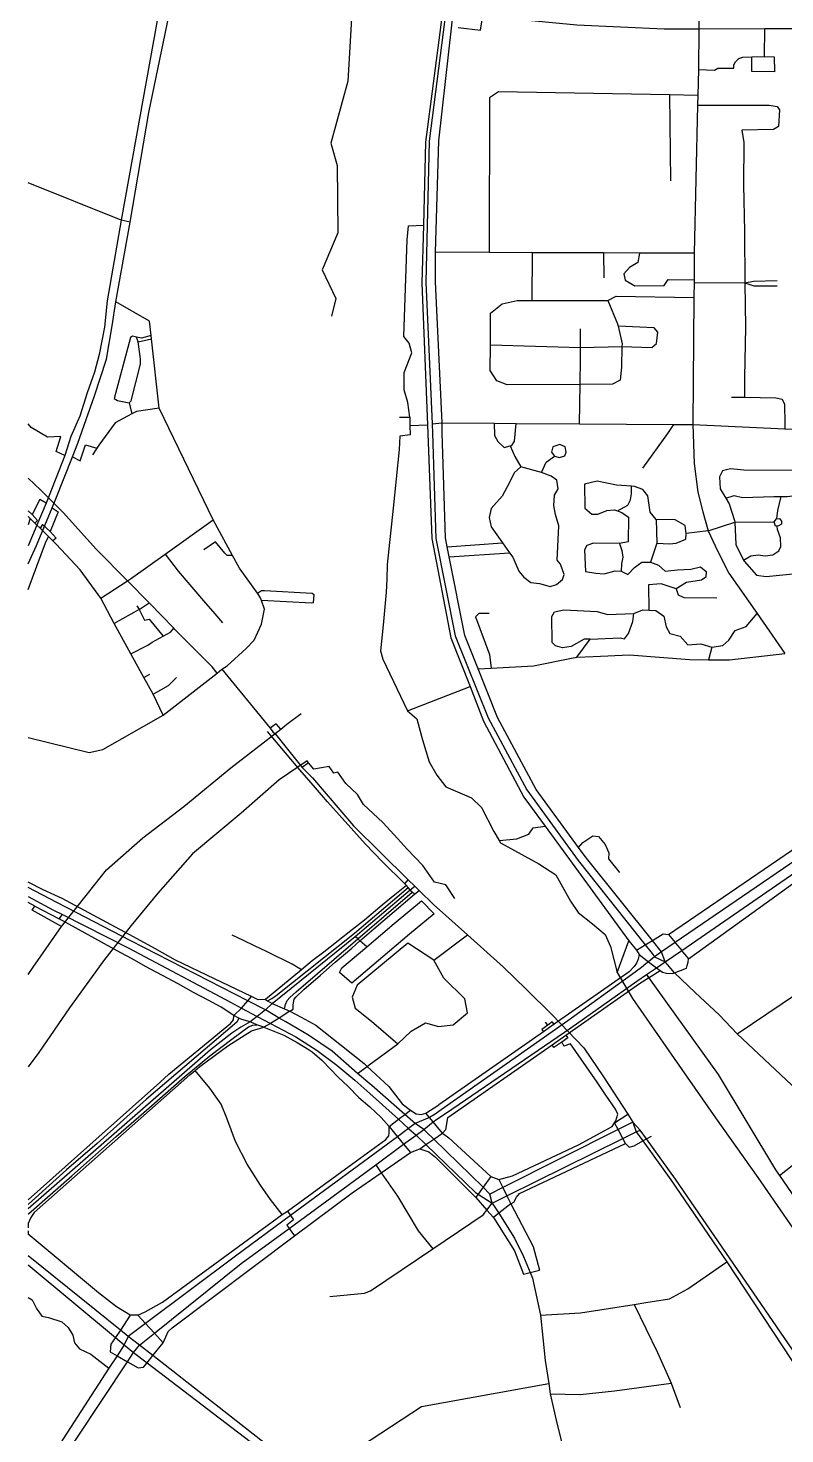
# Model space of a CAD drawing. Header units: inches. Extents: x 13372745 to 13380225, y 3541222 to 3545722.
# Drawn here: x 13372745 to 13373791, y 3542269 to 3544213 of the extents above; entities that cross this region are included whole.
import ezdxf

# ---------------------------------------------------------------- set-up
doc = ezdxf.new("R2010")
doc.units = ezdxf.units.IN
doc.header["$MEASUREMENT"] = 0

msp = doc.modelspace()

# ---------------------------------------------------------------- linework, layer by layer
for points in [[(13372939.5, 3544319.5), (13372935, 3544295.8), (13372933.3, 3544280), (13372873.7, 3543947.3), (13372854.1, 3543835.6), (13372850.5, 3543799), (13372843.3, 3543761.4), (13372836.7, 3543736.9), (13372826.6, 3543708.2), (13372816.4, 3543676), (13372803.9, 3543647.9), (13372795.8, 3543622)], [(13372861, 3543801), (13372866.2, 3543834.4), (13372886.1, 3543944.4), (13372912, 3544095.9), (13372949.8, 3544278.7)], [(13373033.4, 3544275.4), (13373373.5, 3544229.8), (13373503.8, 3544217.2), (13373624.7, 3544211.6)], [(13373201.9, 3544284.4), (13373201.4, 3544282.4), (13373192.6, 3544233.8), (13373187.1, 3544139.3), (13373163.5, 3544053.4), (13373172.2, 3544022.6), (13373173, 3543929.7), (13373151.7, 3543878.4), (13373170.6, 3543839), (13373164.3, 3543814.6)], [(13373325.1, 3544275.6), (13373320.9, 3544258.8), (13373315.8, 3544217), (13373294.6, 3544054.9), (13373291.6, 3543940.2), (13373289.5, 3543860.2), (13373297, 3543664.3), (13373303, 3543507), (13373329.5, 3543369.9), (13373356, 3543302.4), (13373374.6, 3543254.6), (13373430.2, 3543149.2), (13373459.9, 3543109.2), (13373575.8, 3542950.8)], [(13373325.1, 3544257.9), (13373299.6, 3544056.2), (13373295, 3543861.5), (13373303.7, 3543665.5), (13373304.2, 3543652.8), (13373308.9, 3543507.2), (13373335.6, 3543372.4), (13373380.9, 3543258.9), (13373434.5, 3543159.4), (13373505.6, 3543062), (13373598.2, 3542945.1), (13373607.7, 3542933.2), (13373611.2, 3542928.8), (13373626.1, 3542921.8)], [(13373626.1, 3542921.8), (13373620.6, 3542935.7), (13373608.2, 3542951.2), (13373518.8, 3543062.6), (13373512.7, 3543071), (13373506, 3543080), (13373447.7, 3543160), (13373394.1, 3543259.5), (13373367.3, 3543326.7), (13373348.9, 3543372.9), (13373327.3, 3543481.5), (13373324.5, 3543495.7), (13373322.1, 3543507.8), (13373317.4, 3543653.3), (13373317.4, 3543666.8), (13373308.2, 3543862), (13373308.3, 3543902.7), (13373312.8, 3544056.8), (13373335.5, 3544258)], [(13373339.4, 3544213.7), (13373370.6, 3544210), (13373373.5, 3544229.8)], [(13373672.6, 3544227), (13373672.5, 3544211.8)], [(13373624.7, 3544211.6), (13373672.5, 3544211.8)], [(13373672.5, 3544211.8), (13373671.8, 3544155.3), (13373671, 3544119.5), (13373670.7, 3544106.3), (13373666.1, 3543901.4), (13373665.8, 3543864.7), (13373665.8, 3543861), (13373665.6, 3543840), (13373664, 3543664.5)], [(13373671.8, 3544155.3), (13373694.3, 3544154.5), (13373698.8, 3544157.2), (13373720.7, 3544157.4), (13373720.9, 3544161.7), (13373723.2, 3544166), (13373727.7, 3544170.5), (13373733.4, 3544172.7), (13373745.7, 3544173), (13373763.1, 3544173.3), (13373763.5, 3544212)], [(13373672.5, 3544211.8), (13373763.5, 3544212), (13373869.3, 3544212.3), (13373960, 3544212.6), (13373999.8, 3544210.6), (13374138.8, 3544198.9), (13374185.6, 3544194.9)], [(13373763.1, 3544173.3), (13373776.8, 3544173.1), (13373777, 3544152.4), (13373745.7, 3544152.7), (13373745.7, 3544173)], [(13373671, 3544119.5), (13373631.8, 3544120.3), (13373395.6, 3544124.6), (13373382.9, 3544116.2), (13373382.6, 3543902.4)], [(13373631.8, 3544120.3), (13373633.4, 3544001.7)], [(13373670.7, 3544106.3), (13373769.5, 3544106.3), (13373780.7, 3544104.1), (13373783.8, 3544099.6), (13373782.6, 3544076.8), (13373775.5, 3544072.3), (13373731.8, 3544071.6), (13373734.6, 3544054.7), (13373734.4, 3543996), (13373735.5, 3543931.4), (13373736, 3543860.5)], [(13372886.1, 3543944.4), (13372873.7, 3543947.3), (13372744.9, 3543998.6)], [(13373272.6, 3543674.9), (13373269.9, 3543695.1), (13373265.1, 3543712.6), (13373264.8, 3543736.5), (13373275.7, 3543763.8), (13373271.7, 3543777.3), (13373264.5, 3543786.4), (13373269, 3543920.1), (13373271, 3543939.5), (13373291.6, 3543940.2)], [(13373666.1, 3543901.4), (13373590.5, 3543901.6), (13373540.6, 3543901.8), (13373442, 3543902.2), (13373382.6, 3543902.4), (13373308.3, 3543902.7)], [(13373442, 3543902.2), (13373441.5, 3543835.9)], [(13373540.6, 3543901.8), (13373541, 3543867.5)], [(13373590.5, 3543901.6), (13373587.9, 3543888.6), (13373576.5, 3543881.6), (13373568.9, 3543873.1), (13373570.6, 3543864.4), (13373583.8, 3543856.5), (13373624.4, 3543856.8), (13373630, 3543864.9), (13373665.8, 3543864.7)], [(13373665.8, 3543861), (13373736, 3543860.5)], [(13373736, 3543860.5), (13373737, 3543799.2), (13373735.5, 3543729.4), (13373735.8, 3543702.3)], [(13373736, 3543860.5), (13373747.9, 3543862.7), (13373780.7, 3543863.6)], [(13373736, 3543860.5), (13373748.4, 3543856.5), (13373780.9, 3543856.3)], [(13373000.9, 3543532.9), (13372925.9, 3543687.1), (13372915.5, 3543783.2), (13372914.9, 3543787.9), (13372912.8, 3543807.7), (13372866.2, 3543834.4)], [(13373508.1, 3543719.8), (13373407.4, 3543719.3), (13373392.9, 3543725), (13373383.7, 3543739.1), (13373384.1, 3543774.9), (13373384.5, 3543818.7), (13373400.4, 3543831.5), (13373421.1, 3543835.9), (13373441.5, 3543835.9), (13373546.4, 3543835.9), (13373560.1, 3543803.8), (13373560.8, 3543800.4), (13373566.2, 3543776.1), (13373566.1, 3543772.3), (13373565.4, 3543744), (13373563.6, 3543725.9), (13373553, 3543720.2), (13373508.1, 3543719.8)], [(13373546.4, 3543835.9), (13373558.2, 3543842.2), (13373665.6, 3543840)], [(13372744.9, 3543471.8), (13372756.3, 3543497.5), (13372778.1, 3543549.6), (13372783.2, 3543561.9), (13372806.4, 3543620.1), (13372813.8, 3543638.9), (13372836.7, 3543704.1), (13372853.5, 3543755.2), (13372861, 3543801)], [(13373384.1, 3543774.9), (13373508.8, 3543771.2), (13373566.1, 3543772.3), (13373607.4, 3543771.2), (13373613.8, 3543776.8), (13373615.7, 3543792.1), (13373610.8, 3543798.5), (13373560.8, 3543800.4)], [(13373507.3, 3543665.5), (13373508.1, 3543719.8), (13373508.6, 3543755.8), (13373508.8, 3543771.2), (13373509, 3543796.7)], [(13372914.9, 3543787.9), (13372901.7, 3543784.2), (13372894.8, 3543785.6), (13372889.2, 3543786.8), (13372886.3, 3543784.9), (13372864.1, 3543700.6), (13372868.6, 3543698), (13372884.7, 3543694.8), (13372887.6, 3543697.3), (13372900.4, 3543747.9), (13372900.4, 3543755.3), (13372897.2, 3543778.8), (13372915.5, 3543783.2)], [(13372897.2, 3543778.8), (13372894.8, 3543785.6)], [(13372884.7, 3543694.8), (13372888.4, 3543679.3)], [(13373717.7, 3543702.3), (13373735.8, 3543702.3), (13373779, 3543701.5), (13373787.8, 3543699.6), (13373790.9, 3543692.8), (13373791.3, 3543666.1), (13373791.4, 3543658.7)], [(13372925.9, 3543687.1), (13372894.7, 3543682.7), (13372888.4, 3543679.3), (13372865.4, 3543667.1), (13372842.7, 3543636.1), (13372840, 3543632.1), (13372833.7, 3543622.9)], [(13373258.7, 3543674.6), (13373272.6, 3543674.9), (13373272.9, 3543663.3), (13373273.2, 3543650.5), (13373259, 3543648.4), (13373257.9, 3543629.9), (13373249.9, 3543549.2), (13373241.4, 3543471.3), (13373241.1, 3543451), (13373239.9, 3543432.7), (13373235.8, 3543387.4), (13373232.3, 3543351.8), (13373235.5, 3543340), (13373269.6, 3543268.8), (13373282.3, 3543257.6), (13373290.5, 3543228.7), (13373299.4, 3543198.4), (13373310.2, 3543179.9), (13373322.6, 3543163.7), (13373357.9, 3543148.7), (13373371.8, 3543135.2), (13373389.1, 3543101.9), (13373396.2, 3543089.4), (13373398, 3543086.3), (13373451.2, 3543057.2), (13373474.8, 3543042.1), (13373494.9, 3543005.8), (13373505.6, 3542989.8), (13373525.4, 3542974.1), (13373543, 3542959.5), (13373550.2, 3542943), (13373559.3, 3542907.1), (13373575.8, 3542950.8)], [(13372789.9, 3543648.2), (13372771.8, 3543647.2), (13372749.2, 3543660.3), (13372744.9, 3543665.6)], [(13373272.9, 3543663.3), (13373297, 3543664.3)], [(13373303.7, 3543665.5), (13373317.4, 3543666.8), (13373389.4, 3543666.3), (13373419.6, 3543666.1), (13373507.3, 3543665.5), (13373637.6, 3543664.7), (13373664, 3543664.5)], [(13373389.4, 3543666.3), (13373390, 3543649.6), (13373394.3, 3543641), (13373403, 3543633), (13373411.4, 3543635.2), (13373413.7, 3543635.8), (13373417.4, 3543641.6), (13373419.6, 3543666.1)], [(13373637.6, 3543664.7), (13373629.1, 3543652), (13373594.7, 3543604.4)], [(13373664, 3543664.5), (13373791.4, 3543658.7), (13373813, 3543657.7), (13373859.6, 3543655.6), (13373862.3, 3543655.5), (13373882.3, 3543655.8), (13373914.4, 3543656.3), (13373962.3, 3543657.1), (13374059.2, 3543655.6), (13374121.4, 3543654.6), (13374229.6, 3543653)], [(13373664, 3543664.5), (13373666.1, 3543610.9), (13373670.9, 3543571.2), (13373677.8, 3543544), (13373685.2, 3543517.8), (13373698.2, 3543489.9), (13373714, 3543459.2), (13373752.9, 3543403.4), (13373761.4, 3543391.3), (13373791.5, 3543347.9)], [(13372795.8, 3543622), (13372783.6, 3543627.3), (13372789.9, 3543648.2)], [(13372806.4, 3543620.1), (13372816.8, 3543614.4), (13372824.2, 3543636.5)], [(13372824.2, 3543636.5), (13372840, 3543632.1)], [(13373411.4, 3543635.2), (13373418.1, 3543620.4), (13373426.4, 3543605.9)], [(13373480.3, 3543637), (13373470.7, 3543633.9), (13373468.9, 3543626.2), (13373472.9, 3543620.7), (13373479.7, 3543618.8), (13373487.1, 3543621.3), (13373488.9, 3543626.5), (13373487.4, 3543633.6), (13373480.3, 3543637)], [(13373865.8, 3543641.7), (13373845.7, 3543631.9), (13373842.2, 3543618.7), (13373836.4, 3543603.3), (13373829.4, 3543602.5), (13373815.6, 3543601), (13373734.8, 3543601.7)], [(13372795.8, 3543622), (13372769.9, 3543555.7)], [(13373455, 3543598.5), (13373461.5, 3543612.4), (13373472.9, 3543620.7)], [(13373426.4, 3543605.9), (13373417.1, 3543597.9), (13373410.7, 3543584.3), (13373400.5, 3543565.6), (13373385.4, 3543548.3), (13373382.3, 3543536), (13373385.4, 3543523.1), (13373401, 3543501.2), (13373410.8, 3543487.4), (13373415.3, 3543481.2), (13373423.6, 3543461.8), (13373430.4, 3543453.7), (13373440.2, 3543446.1), (13373451.9, 3543444.8), (13373467, 3543440.5), (13373475.4, 3543443.3), (13373484, 3543450.4), (13373486.1, 3543457.1), (13373481.2, 3543471.6), (13373476.3, 3543476.9), (13373479, 3543524.6), (13373474.1, 3543540.3), (13373472, 3543552.6), (13373472.9, 3543566.8), (13373478.1, 3543575.7), (13373476, 3543587.7), (13373468, 3543593.3), (13373455, 3543598.5), (13373426.4, 3543605.9)], [(13373734.8, 3543601.7), (13373716.3, 3543603.3), (13373705.1, 3543600.5), (13373700.9, 3543592.1), (13373702, 3543575.6), (13373709.7, 3543562.9), (13373714.6, 3543554.9), (13373721.9, 3543531.8), (13373722, 3543529.6), (13373723.7, 3543498.6), (13373734.1, 3543477.3), (13373734.9, 3543475.8), (13373752.4, 3543456.5), (13373765.4, 3543454.4), (13373811.6, 3543459), (13373833.3, 3543461.4)], [(13373006.2, 3543321), (13372999.3, 3543329.4), (13372948, 3543381.3), (13372946.2, 3543383.2), (13372912.4, 3543417.9), (13372882.5, 3543448.3), (13372839.4, 3543491.7), (13372793.4, 3543543.2), (13372762.5, 3543574), (13372744.9, 3543590.4)], [(13373654.9, 3543513.9), (13373653.4, 3543525.2), (13373639.7, 3543532.7), (13373613.6, 3543533.4), (13373605, 3543543.6), (13373601.9, 3543566.2), (13373595.2, 3543574.8), (13373583.5, 3543579.1), (13373579.3, 3543579.3), (13373558.6, 3543580.6), (13373531.7, 3543586.5), (13373514.1, 3543582.2), (13373514.9, 3543549), (13373524.3, 3543540.5), (13373532.8, 3543540.5), (13373545.3, 3543545.9), (13373555.8, 3543546.7), (13373559.9, 3543545.3), (13373566, 3543543.2), (13373575, 3543536.6), (13373574.6, 3543502.6), (13373562.5, 3543499.9), (13373526.6, 3543500.7), (13373517.6, 3543497.5), (13373514.5, 3543491.3), (13373515.7, 3543461.3), (13373530.1, 3543458.9), (13373541.4, 3543458.1), (13373556.6, 3543462.4), (13373565.2, 3543461.7), (13373574.2, 3543457.4), (13373583.5, 3543467.1), (13373593.7, 3543474.1), (13373605.4, 3543474.5), (13373616.7, 3543470.2), (13373625.7, 3543461.7), (13373642.8, 3543463.6), (13373661.6, 3543464.8), (13373674.8, 3543467.9), (13373682.6, 3543461.3), (13373682.2, 3543453.5), (13373676, 3543449.6), (13373655.3, 3543446.1), (13373641.3, 3543437.5)], [(13373559.9, 3543545.3), (13373574.2, 3543553.3), (13373578.1, 3543560.7), (13373579.3, 3543568.9), (13373579.3, 3543579.3)], [(13372769.9, 3543555.7), (13372756.9, 3543525.7), (13372744.9, 3543496.8)], [(13372769.9, 3543555.7), (13372761.1, 3543561.1), (13372750.7, 3543540)], [(13373709.7, 3543562.9), (13373721.2, 3543566.6), (13373733, 3543563.7), (13373776.1, 3543565), (13373785.8, 3543565), (13373794.4, 3543565), (13373822.5, 3543568.6), (13373833.2, 3543569.6), (13373839.1, 3543567.7)], [(13373785.8, 3543565), (13373781.3, 3543545.8), (13373779.7, 3543534.4)], [(13372757.8, 3543532), (13372750.7, 3543540), (13372744.9, 3543545.5)], [(13372845.4, 3543424.4), (13372816.9, 3543463.8), (13372783.9, 3543499), (13372779.2, 3543503.6), (13372773, 3543509.6), (13372761.4, 3543521.2), (13372756.9, 3543525.7), (13372754.3, 3543528.3), (13372747.9, 3543534.6), (13372744.9, 3543537.6)], [(13372778.1, 3543549.6), (13372786.4, 3543543.8), (13372775.5, 3543516.8)], [(13372747.9, 3543534.6), (13372744.9, 3543525.9)], [(13372757.8, 3543532), (13372754.3, 3543528.3)], [(13372764.7, 3543526.3), (13372761.4, 3543521.2)], [(13372783.8, 3543507.3), (13372775.5, 3543516.8), (13372764.7, 3543526.3)], [(13372934.2, 3543485.3), (13373000.9, 3543532.9)], [(13373046.5, 3543354.8), (13373057.7, 3543366.5), (13373067.8, 3543388.4), (13373071.6, 3543409.5), (13373067.7, 3543421.1), (13373066.4, 3543425.1), (13373061.9, 3543431.4), (13373037, 3543466.1), (13373027.5, 3543483.6), (13373000.9, 3543532.9)], [(13373613.6, 3543533.4), (13373614.4, 3543500.7), (13373605.4, 3543474.5)], [(13373685.2, 3543517.8), (13373654.9, 3543513.9)], [(13373685.2, 3543517.8), (13373722, 3543529.6), (13373776.5, 3543530.3), (13373779.7, 3543534.4), (13373783.8, 3543534.9), (13373786.9, 3543531), (13373786.7, 3543526.9), (13373782.6, 3543524.4), (13373780.6, 3543524.3), (13373778.3, 3543524.2), (13373776.5, 3543530.3)], [(13373734.1, 3543477.3), (13373744.3, 3543483.2), (13373754.7, 3543484.5), (13373764, 3543483.2), (13373774.9, 3543484.5), (13373783.1, 3543489.8), (13373785.8, 3543495.9), (13373785.6, 3543507.9), (13373781, 3543519.4), (13373780.6, 3543524.3)], [(13372744.9, 3543436.4), (13372769.1, 3543501.2), (13372773, 3543509.6)], [(13372783.8, 3543507.3), (13372779.2, 3543503.6)], [(13373027.5, 3543483.6), (13373020.2, 3543483.5), (13373017.1, 3543486.6), (13373003.8, 3543502.3), (13372987.7, 3543491.4)], [(13373324.5, 3543495.7), (13373401, 3543501.2)], [(13373562.5, 3543499.9), (13373566, 3543490.5), (13373567.2, 3543481.2), (13373565.6, 3543471.8), (13373565.2, 3543461.7)], [(13373614.4, 3543500.7), (13373631.9, 3543499.5), (13373640.9, 3543500.7), (13373654.5, 3543506.1), (13373654.9, 3543513.9)], [(13372886.6, 3543451.3), (13372934.2, 3543485.3)], [(13372934.2, 3543485.3), (13372952.6, 3543461.9), (13372987.5, 3543420.8), (13373002.9, 3543402.8), (13373013.6, 3543390.6)], [(13373327.3, 3543481.5), (13373410.8, 3543487.4)], [(13372845.4, 3543424.4), (13372882.5, 3543448.3), (13372886.6, 3543451.3)], [(13373641.3, 3543437.5), (13373620.2, 3543444.4), (13373602.7, 3543442.9), (13373603.1, 3543408.1)], [(13372931.8, 3543262.8), (13372917.7, 3543291.7), (13372905.1, 3543314.7), (13372887, 3543347.5), (13372864.1, 3543389.3), (13372845.4, 3543424.4)], [(13373061.9, 3543431.4), (13373067.8, 3543435), (13373071.8, 3543435.3), (13373137.5, 3543431.5), (13373140, 3543429.8), (13373139.3, 3543418.3), (13373137, 3543417.6), (13373067.7, 3543421.1)], [(13373641.3, 3543437.5), (13373643.9, 3543429.1), (13373651.6, 3543425.4), (13373697.3, 3543424.9)], [(13372898.4, 3543408.8), (13372864.1, 3543389.3)], [(13372895.4, 3543414), (13372898.4, 3543408.8), (13372905.9, 3543394.3), (13372912.4, 3543395.7), (13372931.8, 3543372.1)], [(13372898.4, 3543408.8), (13372912.4, 3543417.9)], [(13373382.6, 3543403.3), (13373368.2, 3543403.3), (13373363.4, 3543398.9), (13373382.9, 3543346.5), (13373385.2, 3543327.7)], [(13373522, 3543368), (13373513.9, 3543367.8), (13373496.1, 3543357.6), (13373483.7, 3543355.7), (13373474.1, 3543358.5), (13373469.6, 3543363.3), (13373469, 3543399.1), (13373473, 3543405.6), (13373485.7, 3543408.2), (13373532, 3543406.2), (13373546.1, 3543402), (13373582.5, 3543403.4)], [(13373564, 3543369.7), (13373569.8, 3543368.1), (13373575.1, 3543375.7), (13373581.1, 3543392.1), (13373582.5, 3543403.4), (13373594.9, 3543408.5), (13373603.1, 3543408.1), (13373613, 3543407.6), (13373624, 3543399.7), (13373627.4, 3543384.7), (13373632.4, 3543375.7), (13373646.6, 3543372), (13373657, 3543360.2), (13373675.4, 3543361.6), (13373690.6, 3543356.8), (13373705.8, 3543359.3), (13373714, 3543366.4), (13373722.5, 3543379.7), (13373738, 3543385.6), (13373752.9, 3543403.4)], [(13372887, 3543347.5), (13372910.3, 3543359.6), (13372916.6, 3543363.9), (13372931.8, 3543372.1), (13372941.9, 3543377.5), (13372946.2, 3543383.2)], [(13373586.9, 3542895.2), (13373599.9, 3542904.4), (13373613.9, 3542913.7), (13373626.1, 3542921.8), (13373648.7, 3542937.4), (13373812.4, 3543050.2), (13373929.4, 3543129.6), (13374279.7, 3543369.5), (13374310.5, 3543388.4)], [(13373503.8, 3543343), (13373522, 3543368), (13373564, 3543369.7)], [(13373020.3, 3543331.2), (13373046.5, 3543354.8)], [(13373367.3, 3543326.7), (13373385.2, 3543327.7), (13373444, 3543330.9), (13373496.2, 3543341.5), (13373503.8, 3543343), (13373526.5, 3543344), (13373576.5, 3543346.2), (13373659.6, 3543339.7), (13373685.8, 3543339.5), (13373714.8, 3543339.2), (13373791.5, 3543347.9)], [(13373690.6, 3543356.8), (13373685.8, 3543339.5)], [(13372744.9, 3543231.9), (13372829.5, 3543211.2), (13372848.3, 3543215.3), (13372931.8, 3543262.8), (13373006.2, 3543321), (13373013, 3543326.4), (13373020.3, 3543331.2)], [(13373013, 3543326.4), (13373021.3, 3543316.4), (13373079.6, 3543244.6), (13373083.4, 3543239.9)], [(13372905.1, 3543314.7), (13372913.2, 3543319.6)], [(13372917.7, 3543291.7), (13372938.9, 3543303.8), (13372950, 3543315)], [(13373269.6, 3543268.8), (13373356, 3543302.4)], [(13373102.7, 3543250.3), (13373122.3, 3543264.9)], [(13372744.9, 3542904.4), (13372751.7, 3542914.5), (13372791.1, 3542970.6), (13372827, 3543016), (13372853.2, 3543049.1), (13372903.7, 3543093), (13372960.1, 3543136.3), (13373025.2, 3543189.8), (13373094.2, 3543243.3), (13373102.7, 3543250.3)], [(13373094.2, 3543243.3), (13373088.1, 3543250.8), (13373079.6, 3543244.6)], [(13373120.6, 3543187), (13373076.1, 3543240.2)], [(13373083.4, 3543239.9), (13373086.9, 3543236.4)], [(13373086.9, 3543236.4), (13373124, 3543190.4), (13373138, 3543176.2)], [(13373334.9, 3543009.4), (13373322.6, 3543028.4), (13373306.7, 3543031.9), (13373290.7, 3543054.8), (13373268.5, 3543078.1), (13373256, 3543091.9), (13373235.4, 3543114.6), (13373208.7, 3543139.5), (13373200.5, 3543153.3), (13373184.1, 3543168.5), (13373173, 3543184.2), (13373167.7, 3543182.8), (13373161.3, 3543191.6), (13373140, 3543188.1), (13373132.4, 3543197), (13373130.8, 3543199.6), (13373092.1, 3543173.3), (13373039.6, 3543127.1), (13372972.1, 3543071.2), (13372924.3, 3543016.9), (13372887.6, 3542972.1), (13372849.1, 3542923.1), (13372802.2, 3542858), (13372759.8, 3542796.2), (13372744.9, 3542776.4)], [(13373142.4, 3543162.5), (13373120.6, 3543187)], [(13373132.4, 3543197), (13373124, 3543190.4)], [(13373138, 3543176.2), (13373195, 3543109.9), (13373270.6, 3543035.2), (13373279.7, 3543026.6), (13373285.9, 3543020.4), (13373305.4, 3543001.2), (13373352.3, 3542959.3), (13373402.1, 3542914.6)], [(13373265.7, 3543029.7), (13373234.9, 3543060.1), (13373211.3, 3543084.5), (13373158.8, 3543142.8), (13373142.4, 3543162.5)], [(13373920.8, 3543145.7), (13373798.1, 3543056.8), (13373639.6, 3542948.7), (13373620.6, 3542935.7), (13373611.2, 3542928.8), (13373603, 3542921.9), (13373599.2, 3542918.8), (13373593, 3542913.8)], [(13373396.2, 3543089.4), (13373420.9, 3543091.7), (13373437.5, 3543098.4), (13373443.4, 3543106.9), (13373459.9, 3543109.2)], [(13373506, 3543080), (13373512.2, 3543086.9), (13373525.9, 3543095.8), (13373533.6, 3543095.2), (13373543.1, 3543083.9), (13373547.9, 3543072.6), (13373547.3, 3543064.3), (13373562.7, 3543045.3)], [(13373623.3, 3542960.3), (13373630.7, 3542959.7), (13373819.4, 3543088.7)], [(13373655.5, 3542912.8), (13373656.4, 3542916.7), (13373657.9, 3542921.5), (13373658.2, 3542925.7), (13373833.5, 3543052.2)], [(13372765.5, 3543021.5), (13372744.9, 3543031.9)], [(13373279, 3543015.2), (13373276.1, 3543018.2), (13373273.2, 3543021.2), (13373270.4, 3543024.6), (13373268.1, 3543027.4), (13373265.7, 3543029.7), (13373270.6, 3543035.2)], [(13372784.5, 3543003.9), (13372744.9, 3543024.7)], [(13372744.9, 3543012), (13372780.2, 3542993.3)], [(13372792, 3543009.3), (13372765.5, 3543021.5)], [(13373088.1, 3542875.2), (13373196.1, 3542961.5), (13373270.4, 3543024.6)], [(13373099.5, 3542856.6), (13373100.9, 3542863), (13373103.3, 3542868.4), (13373106.9, 3542872.5), (13373115.5, 3542880.3), (13373200.7, 3542953.4), (13373276.1, 3543018.2)], [(13373106.7, 3542853.4), (13373111.5, 3542856.4), (13373111.2, 3542862.1), (13373112.7, 3542870.1), (13373115.4, 3542873.4), (13373126.2, 3542883.3), (13373149.1, 3542903.3), (13373169.4, 3542921.5), (13373192.7, 3542940.6), (13373203.7, 3542950.7), (13373223.2, 3542967.2), (13373279, 3543015.2)], [(13373268.1, 3543027.4), (13373252.2, 3543014.6), (13373234.5, 3543000), (13373210.1, 3542979.4), (13373193.3, 3542966.6), (13373153.9, 3542935.2), (13373137.8, 3542923), (13373123, 3542910.6)], [(13373197.1, 3542956.6), (13373273.2, 3543021.2), (13373279.7, 3543026.6)], [(13373279, 3543015.2), (13373285.9, 3543020.4)], [(13372754.1, 3542998.7), (13372744.9, 3543003.6)], [(13372791.1, 3542970.6), (13372750.5, 3542993), (13372754.1, 3542998.7), (13372787.9, 3542981.4)], [(13372780.2, 3542993.3), (13372792.2, 3542987), (13372884, 3542940.7)], [(13372886.9, 3542951), (13372799.1, 3542996.4), (13372784.5, 3543003.9)], [(13372890.6, 3542956.4), (13372792, 3543009.3)], [(13373213.4, 3542942.6), (13373250.9, 3542974.9), (13373289.1, 3543005.9), (13373306.4, 3542988), (13373272.4, 3542959.9), (13373192.4, 3542892.5), (13373175.6, 3542906.8), (13373178.6, 3542913.4), (13373213.4, 3542942.6), (13373203.7, 3542950.7), (13373200.7, 3542953.4), (13373197.1, 3542956.6)], [(13373725.6, 3542822.4), (13373870.9, 3542920.6), (13374007.1, 3543007.5)], [(13372787.9, 3542981.4), (13372792.2, 3542987)], [(13372873, 3542934.2), (13372787.9, 3542981.4)], [(13372920, 3542940), (13372890.6, 3542956.4)], [(13373123, 3542910.6), (13373110.1, 3542918.5), (13373098.8, 3542924.1), (13373087.4, 3542929.5), (13373073.4, 3542936.4), (13373058.8, 3542943.3), (13373041.7, 3542951.9), (13373027.1, 3542958.8)], [(13373082.5, 3542864.2), (13373197.1, 3542956.6)], [(13373306.1, 3542924.1), (13373352.3, 3542959.3)], [(13373586.2, 3542937.9), (13373598.2, 3542945.1), (13373608.2, 3542951.2), (13373623.3, 3542960.3)], [(13373630.7, 3542959.7), (13373639.6, 3542948.7), (13373640.3, 3542947.8), (13373648.7, 3542937.4), (13373650, 3542935.8), (13373658.2, 3542925.7)], [(13372907.2, 3542915.3), (13372888.8, 3542925.7), (13372873, 3542934.2)], [(13372884, 3542940.7), (13373024.7, 3542865.9), (13373040.2, 3542857.7), (13373061.7, 3542846.4), (13373080.3, 3542836.5), (13373115.1, 3542818), (13373144.6, 3542799.2), (13373171.6, 3542778.8), (13373196.5, 3542758.3), (13373217.4, 3542739.9), (13373257, 3542704.1), (13373271.1, 3542691.3)], [(13373200.2, 3542767.2), (13373165.2, 3542798.3), (13373132.5, 3542820.3), (13373101.3, 3542838.7), (13373092.2, 3542844.1), (13373073.1, 3542855.5), (13373048.8, 3542868), (13372886.9, 3542951)], [(13373123, 3542910.6), (13373073.2, 3542869.6), (13373063.2, 3542869.1), (13373053.8, 3542874), (13373002.8, 3542898.5), (13372948.8, 3542924.2), (13372920, 3542940)], [(13373256.1, 3542808.5), (13373274.4, 3542825.8), (13373294.4, 3542837.5), (13373312.6, 3542832.3), (13373332.6, 3542834.9), (13373352.7, 3542851.3), (13373349, 3542870.5), (13373319.9, 3542899.4), (13373306.1, 3542924.1), (13373270, 3542947.7), (13373199.8, 3542889.7), (13373193.2, 3542872.7), (13373197, 3542857.8), (13373219.8, 3542839.6), (13373256.1, 3542808.5)], [(13373575.8, 3542950.8), (13373586.2, 3542937.9)], [(13373586.2, 3542937.9), (13373589.7, 3542931.9), (13373603, 3542921.9), (13373613.9, 3542913.7), (13373618.8, 3542910), (13373622.4, 3542907.3), (13373627.8, 3542906.3), (13373636.7, 3542905.6), (13373638.8, 3542906.4), (13373655.5, 3542912.8)], [(13373029.2, 3542847.4), (13373011.9, 3542859), (13372993.8, 3542868.7), (13372973.8, 3542879.6), (13372952.3, 3542891.3), (13372930.6, 3542903), (13372907.2, 3542915.3)], [(13373589.7, 3542931.9), (13373588.6, 3542925.3), (13373586.4, 3542919.9), (13373583.2, 3542915.1), (13373576.1, 3542908), (13373472.6, 3542835.4), (13373457.4, 3542824.9), (13373313, 3542724.1)], [(13373402.1, 3542914.6), (13373433.5, 3542884), (13373469.5, 3542848.3), (13373513.3, 3542802.7), (13373540.6, 3542762.8)], [(13374235.9, 3542205.3), (13374229, 3542217.7), (13374108.2, 3542432.2), (13374052.5, 3542510.2), (13374044.9, 3542517.9), (13374019.4, 3542543.8), (13373992.9, 3542570.7), (13373984.6, 3542579.1), (13373949.3, 3542612.3), (13373929.7, 3542630.7), (13373860, 3542696.2), (13373823.4, 3542730.6), (13373725.6, 3542822.4), (13373700.7, 3542848.3), (13373667.4, 3542879.3), (13373638.8, 3542906.4), (13373629.2, 3542918), (13373626.1, 3542921.8)], [(13373579.5, 3542903.6), (13373491.5, 3542840), (13373316, 3542717.3)], [(13373322, 3542712.1), (13373495.6, 3542830.7), (13373586.9, 3542895.2)], [(13373325.5, 3542706.4), (13373469.7, 3542807.2), (13373488.4, 3542820.3), (13373590.4, 3542891.6), (13373618.8, 3542910)], [(13373559.3, 3542907.1), (13373580.7, 3542871.2)], [(13373593, 3542913.8), (13373579.5, 3542903.6)], [(13373599.9, 3542904.4), (13373603, 3542900), (13373699.1, 3542765.9), (13373778.5, 3542634.2), (13373783.8, 3542626.6), (13373830.6, 3542558.6), (13373856.1, 3542521.7), (13373870.5, 3542500.5), (13373900.6, 3542456.5), (13373932, 3542396.4), (13373950.8, 3542360.6), (13373983.3, 3542298.4), (13373994.3, 3542277.4), (13374041.1, 3542182.5), (13374049.1, 3542171.8), (13374079, 3542131.4)], [(13373076, 3542867.9), (13373081.8, 3542871), (13373088.1, 3542875.2)], [(13373073.2, 3542869.6), (13373076, 3542867.9), (13373082.5, 3542864.2), (13373099.5, 3542856.6), (13373106.7, 3542853.4), (13373092.2, 3542844.1), (13373080.3, 3542836.5), (13373070.8, 3542831.6), (13373061.2, 3542834.9), (13373052.1, 3542838.7), (13373040.6, 3542842.2), (13373036.5, 3542844), (13373029.2, 3542847.4), (13373040.2, 3542857.7), (13373048.8, 3542868), (13373053.8, 3542874)], [(13373073.1, 3542855.5), (13373082.5, 3542864.2), (13373083.7, 3542865.4)], [(13373580.7, 3542871.2), (13373638.5, 3542788.1), (13373695.7, 3542706), (13373754, 3542623.4), (13373829.3, 3542514.9), (13373885.3, 3542434.6), (13373902.2, 3542410.3), (13373984.5, 3542263.2), (13374032.9, 3542175.9), (13374072.1, 3542106), (13374141.4, 3542026.5), (13374183.9, 3541980), (13374201.5, 3541969.1), (13374223.5, 3541964.7), (13374239.7, 3541982.6)], [(13373073.1, 3542855.5), (13373061.7, 3542846.4), (13373052.1, 3542838.7), (13373039, 3542831.6), (13373026.4, 3542823.3), (13372997.2, 3542800), (13372744.9, 3542580.3)], [(13373036.5, 3542844), (13373034, 3542838.7), (13373030.1, 3542835.5), (13372908.8, 3542731.9), (13372840.2, 3542670.6), (13372798.1, 3542634.2), (13372745.3, 3542586.7), (13372744.9, 3542586.4)], [(13372939.3, 3542766.4), (13373014.7, 3542828.4), (13373024.6, 3542836.6), (13373028.7, 3542841.8), (13373029.2, 3542847.4)], [(13373106.7, 3542853.4), (13373122.6, 3542845.1), (13373142.9, 3542834), (13373178.4, 3542806.2), (13373209.8, 3542781.1), (13373213.9, 3542777.3), (13373243.5, 3542749.5), (13373262.3, 3542725.6), (13373273.7, 3542716.6), (13373281.5, 3542711.8), (13373288.4, 3542710.8)], [(13373472.6, 3542835.4), (13373469.6, 3542838.7), (13373463.7, 3542834.4), (13373455.1, 3542828.2), (13373457.4, 3542824.9)], [(13373463.7, 3542834.4), (13373460.5, 3542838.5)], [(13372744.9, 3542572.7), (13372745.3, 3542573.3), (13372805.3, 3542626.1), (13372866.8, 3542680.5), (13372911.9, 3542719.6), (13372961.4, 3542763.2), (13372996.1, 3542791.8), (13373026.8, 3542814.8), (13373049.5, 3542832.1), (13373055.8, 3542834.1), (13373061.2, 3542834.9)], [(13372982.5, 3542777), (13373021, 3542805.7), (13373053.7, 3542826.4), (13373070.8, 3542831.6)], [(13373070.8, 3542831.6), (13373098.6, 3542820.3), (13373117.1, 3542810.4), (13373133.5, 3542800), (13373137.7, 3542797.3), (13373150.9, 3542786), (13373163.1, 3542773.4), (13373173.3, 3542762.7), (13373187.3, 3542749.2), (13373202.2, 3542734.3), (13373217.4, 3542721.5), (13373233.3, 3542706.5), (13373244, 3542694.3)], [(13373488.4, 3542820.3), (13373491.4, 3542816.6), (13373482.9, 3542810.8), (13373472, 3542803.5), (13373469.7, 3542807.2)], [(13373200.2, 3542767.2), (13373213.9, 3542777.3), (13373216.6, 3542779.4), (13373256.1, 3542808.5)], [(13373482.9, 3542810.8), (13373485.9, 3542805.1)], [(13373531.8, 3542755.6), (13373495, 3542808.4), (13373485.9, 3542805.1)], [(13372968.4, 3542765.7), (13372753.3, 3542575), (13372748.5, 3542568.1), (13372745.1, 3542559.9), (13372744.9, 3542554.1)], [(13372927, 3542755.1), (13372939.3, 3542766.4)], [(13372968.4, 3542765.7), (13372975.8, 3542771.7), (13372982.5, 3542777)], [(13373096.4, 3542572.3), (13373080.1, 3542593.1), (13373066.1, 3542613), (13373047.9, 3542642.1), (13373031.5, 3542673.6), (13373019.8, 3542705.8), (13373011.9, 3542725), (13372996.2, 3542746.9), (13372975.8, 3542771.7)], [(13373280.2, 3542698.1), (13373276.8, 3542701), (13373265.8, 3542710.7), (13373220.4, 3542750.6), (13373200.2, 3542767.2)], [(13373540.6, 3542762.8), (13373574.1, 3542711), (13373581.1, 3542700.1)], [(13372744.9, 3542592.8), (13372847.5, 3542684.2), (13372927, 3542755.1)], [(13373317.9, 3542685), (13373326.6, 3542678.5), (13373384.6, 3542624.8), (13373395.9, 3542620.9), (13373414.7, 3542625.7), (13373505.8, 3542668.7), (13373552.4, 3542694.1), (13373555.7, 3542699.1), (13373557.7, 3542702.1), (13373560.4, 3542711.4), (13373557.4, 3542717.9), (13373544, 3542737.3), (13373531.8, 3542755.6)], [(13373288.4, 3542710.8), (13373294.9, 3542712.6), (13373313, 3542724.1)], [(13373244, 3542694.3), (13373257, 3542704.1), (13373265.8, 3542710.7), (13373273.7, 3542716.6)], [(13373244, 3542694.3), (13373251.6, 3542685.1), (13373255.8, 3542680), (13373264.2, 3542669.7), (13373273.7, 3542658.1), (13373286.6, 3542663.2), (13373295, 3542669.1), (13373305.8, 3542676.6), (13373317.9, 3542685), (13373309.3, 3542695.4), (13373305.1, 3542700.4), (13373300.1, 3542706.7), (13373294.9, 3542712.6)], [(13373316, 3542717.3), (13373307.7, 3542711.4), (13373300.1, 3542706.7), (13373280.2, 3542698.1)], [(13373292, 3542690.1), (13373305.1, 3542700.4), (13373310.1, 3542704.3), (13373322, 3542712.1)], [(13373317.9, 3542685), (13373322.7, 3542689.9), (13373323.9, 3542697.9), (13373325.5, 3542706.4)], [(13373571.2, 3542670.8), (13373567.4, 3542677.6), (13373560.8, 3542689.8), (13373555.7, 3542699.1), (13373574.1, 3542711)], [(13372899, 3542392), (13372919.5, 3542408.4), (13373039.6, 3542504.5), (13373105.9, 3542553.3), (13373225.6, 3542641.3), (13373264.2, 3542669.7), (13373281.4, 3542682.3), (13373292, 3542690.1)], [(13373239.6, 3542676.3), (13373243.5, 3542681.1), (13373244.2, 3542684.9), (13373244.2, 3542689.4), (13373244, 3542694.3)], [(13373280.2, 3542698.1), (13373271.1, 3542691.3), (13373255.8, 3542680)], [(13373271.1, 3542691.3), (13373281.4, 3542682.3), (13373295, 3542669.1), (13373363.7, 3542602.7), (13373367.2, 3542600.6), (13373386.7, 3542588.3)], [(13373292, 3542690.1), (13373280.2, 3542698.1)], [(13373386.7, 3542588.3), (13373383.5, 3542600.8), (13373374, 3542610.1), (13373305.8, 3542676.6), (13373295.9, 3542686.3), (13373292, 3542690.1)], [(13373581.1, 3542700.1), (13373560.8, 3542689.8), (13373401.3, 3542609.8), (13373383.5, 3542600.8)], [(13373386.7, 3542588.3), (13373407, 3542598.3), (13373567.4, 3542677.6), (13373585.9, 3542686.8), (13373591.3, 3542688.9)], [(13374127.5, 3541821), (13374123.6, 3541830.3), (13374091.5, 3541882.1), (13374073.8, 3541910.7), (13374053.4, 3541948), (13374008.8, 3542022.3), (13373977.1, 3542075), (13373960.1, 3542100.7), (13373930.1, 3542157.3), (13373900.9, 3542209.7), (13373842.3, 3542324.1), (13373830.8, 3542341.5), (13373812.6, 3542370.1), (13373640.3, 3542621.1), (13373599.9, 3542676.9), (13373591.3, 3542688.9), (13373581.1, 3542700.1)], [(13373581.1, 3542700.1), (13373585.9, 3542686.8), (13373595, 3542674.2), (13373633.7, 3542620.6), (13373711.1, 3542507.1), (13373800.1, 3542371.8), (13373819.1, 3542343.6), (13373835.4, 3542317), (13373847.9, 3542292.1), (13373894, 3542202.5), (13373919.7, 3542157.4), (13373953.4, 3542096.4), (13373968.6, 3542072.6), (13373975.7, 3542060.3), (13373997.4, 3542022.6), (13374003.7, 3542011.6), (13374036.4, 3541954.5), (13374043.2, 3541942.7), (13374081.4, 3541877.3), (13374106.2, 3541835), (13374117.2, 3541816.3)], [(13373783.8, 3542626.6), (13373821.5, 3542655.8), (13373860, 3542696.2)], [(13373255.8, 3542680), (13373107.9, 3542571), (13373031.6, 3542514.7), (13372907.2, 3542421.7), (13372883.4, 3542403.9), (13372877.8, 3542392.1)], [(13373189, 3542639.4), (13373239.6, 3542676.3)], [(13373286.6, 3542663.2), (13373299.2, 3542659.1), (13373308.1, 3542651.6), (13373364, 3542596.1), (13373379.4, 3542578.6), (13373388.4, 3542568.3), (13373417.7, 3542522.4), (13373429.9, 3542489.8)], [(13373412.3, 3542587.4), (13373416.8, 3542589.5), (13373420.1, 3542596.2), (13373424.3, 3542601.5), (13373571.2, 3542670.8)], [(13373571.2, 3542670.8), (13373576, 3542665.7), (13373582.9, 3542667.4)], [(13373582.9, 3542667.4), (13373595, 3542674.2), (13373599.9, 3542676.9), (13373606.9, 3542680.8)], [(13373192.8, 3542602.4), (13373233.2, 3542630.2), (13373273.7, 3542658.1)], [(13373103.7, 3542577.2), (13373189, 3542639.4)], [(13373225.6, 3542641.3), (13373233.2, 3542630.2), (13373255.7, 3542597.7), (13373284.5, 3542550), (13373304.4, 3542524.8)], [(13373384.6, 3542624.8), (13373374, 3542610.1), (13373367.2, 3542600.6), (13373364, 3542596.1)], [(13373395.9, 3542620.9), (13373401.3, 3542609.8), (13373407, 3542598.3), (13373412.3, 3542587.4), (13373395.7, 3542574.1), (13373388.4, 3542568.3)], [(13372931.8, 3542395.2), (13372935.2, 3542403.4), (13372938.6, 3542410.6), (13372944.1, 3542416), (13373113.2, 3542542.8), (13373192.8, 3542602.4)], [(13373162.3, 3542459), (13373210.2, 3542463.5), (13373218.2, 3542467), (13373304.4, 3542524.8), (13373374.4, 3542571.8), (13373379.4, 3542578.6), (13373386.7, 3542588.3)], [(13373386.7, 3542588.3), (13373395.7, 3542574.1), (13373417.4, 3542539.8), (13373430.1, 3542514.3), (13373439.1, 3542492.1), (13373442.3, 3542484.3), (13373453.7, 3542433.3), (13373459.7, 3542370.4), (13373464.8, 3542338.6), (13373467, 3542324.4), (13373475.3, 3542288.3), (13373487.5, 3542238.1), (13373503.9, 3542170.2), (13373508.6, 3542138.6), (13373508.6, 3542123.1), (13373514.5, 3542040.9), (13373515.3, 3542031.1), (13373518.3, 3542003.1), (13373522.4, 3541965.9), (13373524.9, 3541940.1), (13373530.5, 3541876.6)], [(13373412.3, 3542587.4), (13373443.1, 3542528), (13373452.3, 3542495.5)], [(13372896.5, 3542433.2), (13372906.8, 3542438), (13372930.8, 3542451.3), (13373089.1, 3542567.3)], [(13373089.1, 3542567.3), (13373096.4, 3542572.3), (13373103.7, 3542577.2)], [(13373103.7, 3542577.2), (13373107.9, 3542571), (13373111.9, 3542565), (13373102.7, 3542557.8), (13373105.9, 3542553.3), (13373113.2, 3542542.8)], [(13372744.9, 3542549.8), (13372745.1, 3542545.2)], [(13372745.1, 3542545.2), (13372744.9, 3542545.3)], [(13372886.2, 3542433.5), (13372867.1, 3542444.8), (13372842.4, 3542464), (13372745.1, 3542545.2)], [(13372899, 3542392), (13372883.4, 3542403.9), (13372872.5, 3542412.7), (13372744.9, 3542515.3)], [(13373453.7, 3542433.3), (13373509, 3542436.5), (13373583, 3542448.1), (13373599.3, 3542450.6), (13373631.8, 3542455.9), (13373657, 3542469.5), (13373711.1, 3542507.1)], [(13372744.9, 3542502.7), (13372865.6, 3542402.3), (13372877.8, 3542392.1)], [(13373429.9, 3542489.8), (13373439.1, 3542492.1), (13373452.3, 3542495.5)], [(13372744.9, 3542457.5), (13372750.4, 3542454.4), (13372756.5, 3542442.3), (13372763.8, 3542432.1), (13372773.2, 3542429.9), (13372791.6, 3542424.3), (13372800.2, 3542416.2), (13372806.5, 3542405.6), (13372809.1, 3542395), (13372815.9, 3542386.9), (13372831.8, 3542379.5), (13372856.4, 3542360.1)], [(13373583, 3542448.1), (13373615.2, 3542381.8), (13373634.4, 3542339.1), (13373646.6, 3542305.7)], [(13372886.2, 3542433.5), (13372872.5, 3542412.7), (13372865.6, 3542402.3), (13372859.5, 3542393.1), (13372858.5, 3542382.5), (13372867.8, 3542377.2), (13372882.3, 3542369), (13372897.2, 3542360.6), (13372904.4, 3542361.2), (13372909.5, 3542367.6), (13372917.5, 3542377.5), (13372931.8, 3542395.2), (13372919.5, 3542408.4), (13372907.2, 3542421.7), (13372896.5, 3542433.2), (13372886.2, 3542433.5)], [(13372877.8, 3542392.1), (13372867.8, 3542377.2), (13372856.4, 3542360.1), (13372765, 3542218.2), (13372744.9, 3542184.9)], [(13372877.8, 3542392.1), (13372890.8, 3542381.9), (13372909.5, 3542367.6), (13373135.7, 3542194.5), (13373282, 3542079.4), (13373318.7, 3542048.5), (13373347.2, 3542016), (13373382.3, 3541969.4), (13373408.3, 3541931.1), (13373428.1, 3541885.3), (13373448.6, 3541839.3), (13373458.6, 3541815), (13373507.3, 3541703.4), (13373518.6, 3541682.7), (13373520.5, 3541678.8)], [(13372890.8, 3542381.9), (13372899, 3542392)], [(13373358.6, 3542023.2), (13373325.4, 3542055.7), (13373286.8, 3542088.2), (13373141.6, 3542201.8), (13372917.5, 3542377.5), (13372899, 3542392)], [(13372744.9, 3542157.7), (13372777.7, 3542211), (13372882.3, 3542369), (13372890.8, 3542381.9)], [(13373141.6, 3542201.8), (13373176.2, 3542233.3), (13373288.8, 3542307), (13373464.8, 3542338.6)], [(13373467, 3542324.4), (13373508.3, 3542323.4), (13373555.8, 3542328.6), (13373634.4, 3542339.1)]]:
    msp.add_lwpolyline(points)

doc.saveas('drawing.dxf')
